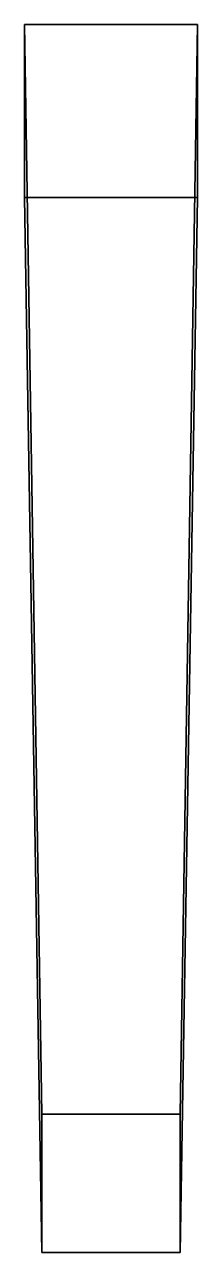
# Model space of a CAD drawing. Extents: x -0.05 to 0.05, y -0.66 to 0.05.
import ezdxf

# ---------------------------------------------------------------- set-up
doc = ezdxf.new("R2010")
doc.units = 0
doc.layers.add('CRANE', color=2, linetype='CONTINUOUS')

msp = doc.modelspace()

# ---------------------------------------------------------------- linework, layer by layer
at = {"layer": 'CRANE'}
for points in [[(0.05, 0.05, 1.57), (0.05, 0.05, 0.54), (-0.05, 0.05, 0.54), (-0.05, 0.05, 1.57)], [(-0.05, 0.05, 0.54), (-0.05, -0.05, 0.54), (-0.05, -0.05, 1.57), (-0.05, 0.05, 1.57)], [(0.05, 0.05, 0.54), (0.05, -0.05, 0.54), (-0.05, -0.05, 0.54), (-0.05, 0.05, 0.54)], [(0.04, -0.58, 2.5), (0.05, 0.05, 1.57), (-0.05, 0.05, 1.57), (-0.04, -0.58, 2.5)], [(-0.05, 0.05, 1.57), (-0.05, -0.05, 1.57), (-0.04, -0.66, 2.5), (-0.04, -0.58, 2.5)], [(0.04, -0.66, 2.5), (0.05, -0.05, 1.57), (0.05, 0.05, 1.57), (0.04, -0.58, 2.5)], [(0.05, -0.05, 1.57), (0.05, -0.05, 0.54), (0.05, 0.05, 0.54), (0.05, 0.05, 1.57)], [(-0.05, -0.05, 1.57), (-0.05, -0.05, 0.54), (0.05, -0.05, 0.54), (0.05, -0.05, 1.57)], [(-0.04, -0.66, 2.5), (-0.05, -0.05, 1.57), (0.05, -0.05, 1.57), (0.04, -0.66, 2.5)], [(-0.04, -0.58, 2.5), (-0.04, -0.66, 2.5), (0.04, -0.66, 2.5), (0.04, -0.58, 2.5)]]:
    msp.add_3dface(points, dxfattribs=at)

doc.saveas('drawing.dxf')
